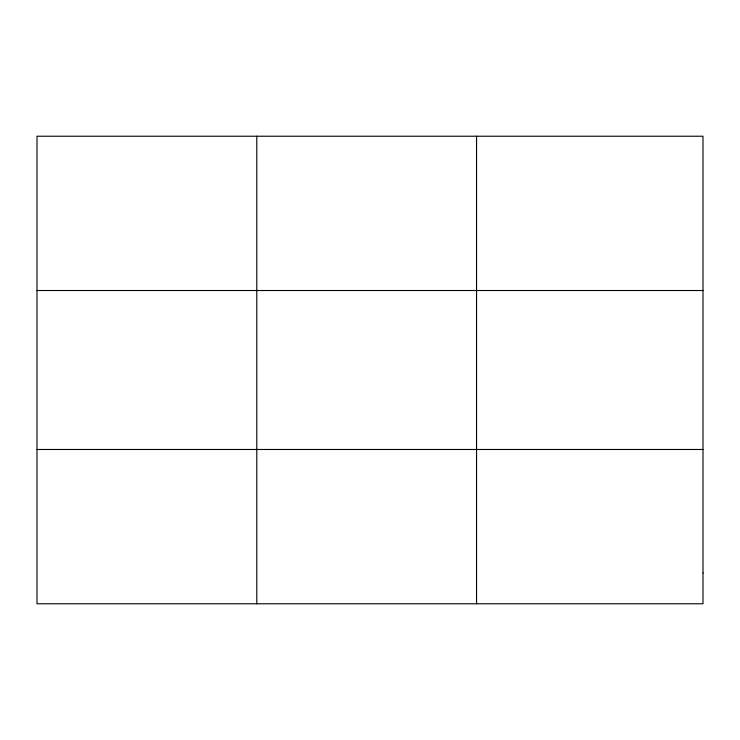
<?xml version="1.0" encoding="UTF-8"?>
<svg xmlns="http://www.w3.org/2000/svg" width="740" height="740" viewBox="0 0 740 740"><rect width="100%" height="100%" fill="white"/><g stroke="black" fill="none" stroke-linecap="round" stroke-linejoin="round"><path stroke-width="1.11" d="M256.78 603.775L256.78 136.225M476.56 603.775L476.56 136.225M37 290.515L703 290.515M37 449.485L703 449.485M703 572.917L703 603.775L37 603.775L37 136.225L703 136.225L703 572.917"/></g></svg>
